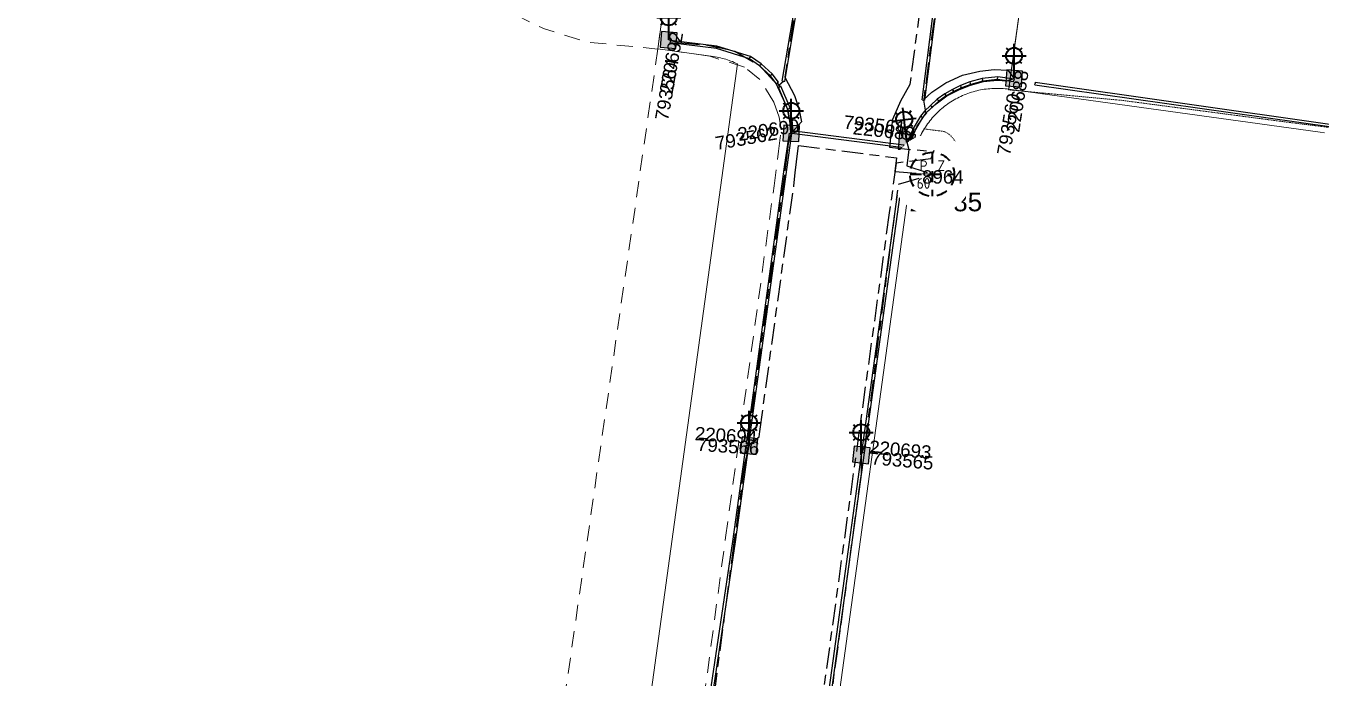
# Model space of a CAD drawing. Header units: metres. Extents: x 302931 to 308644, y 6253878 to 6257414.
# Drawn here: x 307155 to 307397.2, y 6255175.6 to 6255297.6 of the extents above; entities that cross this region are included whole.
import ezdxf
from ezdxf.enums import TextEntityAlignment as Align

# ---------------------------------------------------------------- set-up
doc = ezdxf.new("R2010")
doc.units = ezdxf.units.M
for name, pattern in [('Cable Exist UG', [8.2, 4, -1.2, 1.8, -1.2]), ('Dash', [5, 3, -2]), ('HIDDEN', [0.375, 0.25, -0.125]), ('HIDDEN2', [0.1875, 0.125, -0.0625])]:
    doc.linetypes.add(name, pattern=pattern)
doc.layers.get('0').update_dxf_attribs({"color": 6})
for name, color, linetype, lineweight in [('Cadastre Developer_SP_EXT', 9, 'Continuous', 5), ('Cadastre Land Parcels_SP_EXT', 9, 'Continuous', 5), ('Cadastre Other Property_SP_EXT', 9, 'HIDDEN', 5), ('Cadastre Roads_SP_EXT', 9, 'Continuous', 5)]:
    doc.layers.add(name, color=color, linetype=linetype, lineweight=lineweight)
for name, color, linetype in [('Duct_SP_EXT', 7, 'Continuous'), ('Equip_LV_EXT', 7, 'Continuous'), ('Equip_SL_EXT', 7, 'Continuous'), ('Equip_SP_SL_EXT', 7, 'Continuous'), ('Mains_HV_EXT', 7, 'Continuous'), ('Mains_SL_EXT', 7, 'Continuous'), ('Services_SP_EXT', 7, 'Continuous'), ('Sub_SP_EXT', 7, 'Continuous'), ('SupportsUG_SP_LV_SL_EXT', 7, 'Continuous'), ('Trench_SP_EXT', 7, 'Continuous')]:
    doc.layers.add(name, color=color, linetype=linetype)
doc.styles.add('COLUMN_LABEL', font='arial.ttf')
doc.styles.add('iecARIAL', font='arial.ttf', dxfattribs={"height": 2})
doc.styles.add('IESYMBOL1', font='isocp.shx')
doc.styles.add('POLE_LABEL', font='arial.ttf')
doc.styles.add('SLCP_LABEL', font='arial.ttf', dxfattribs={"height": 3.5})
doc.styles.get("Standard").update_dxf_attribs({"font": 'arial.ttf'})

# ---------------------------------------------------------------- blocks, each defined once
blk = doc.blocks.new('SUB_PADMOUNT_EXT')
for points in [[(0, 0), (-3.84, 1.92), (-3.84, -1.92)], [(0, 0), (3.84, 1.92), (3.84, -1.92)]]:
    blk.add_hatch(color=256).paths.add_polyline_path(points)
for p, q in [((3.84, 1.92), (-3.84, -1.92)), ((-3.84, 1.92), (3.84, -1.92))]:
    blk.add_line(p, q)
blk.add_lwpolyline([(-3.84, -1.92), (3.84, -1.92), (3.84, 1.92), (-3.84, 1.92)], close=True)
for tag, height, flags, p in [('ASSET_NUM', 3.5, 8, (2, 2)), ('STREET_CODE', 0.2, 9, (1.5, 0)), ('CONSTRUCTED_VOLTAGE', 0.2, 9, (1.5, -0.2)), ('OPERATING_VOLTAGE', 0.2, 9, (1.5, -0.6)), ('ORIENTATION', 0.2, 9, (1.5, -0.8)), ('OWNED_BY', 0.2, 9, (1.5, -1)), ('OPERATED_BY', 0.2, 9, (1.5, -1.2)), ('SECONDARY_VOLTAGE', 0.2, 9, (1.5, -1.6)), ('STATE', 0.2, 9, (1.5, -1.8)), ('SUBSTATION_TYPE', 0.2, 9, (1.5, -2.2)), ('NO_PHASES', 0.2, 9, (1.5, -0.4)), ('MAINTAINED_BY', 0.2, 9, (1.5, -1.4)), ('PARENT', 0.2, 9, (1.5, -2)), ('USAGE', 0.2, 9, (1.5, -2.4)), ('STREETNAME', 0.2, 9, (1.5, -3)), ('SUBURB', 0.2, 9, (1.5, -3.2)), ('Z', 0.2, 1, (1.5, -3.6)), ('LEGEND', 0.2, 9, (1.5, -2.6)), ('LOCATION', 0.2, 9, (1.5, -2.8)), ('NOTES', 0.2, 9, (1.5, -3.4))]:
    blk.add_attdef(tag, text='', height=height, dxfattribs=dict(flags=flags)).set_placement(p, align=Align.MIDDLE_LEFT)
blk = doc.blocks.new('COLUMN_EXT')
blk.add_hatch(color=256).paths.add_polyline_path([(-1.49, 1.48), (-1.49, -1.49), (1.48, -1.49), (1.48, 1.48)])
blk.add_lwpolyline([(-1.49, -1.49), (1.48, -1.49), (1.48, 1.48), (-1.49, 1.48)], close=True)
for tag, height, style, flags, p in [('ASSET_NUM', 2.5, 'COLUMN_LABEL', 8, (2, 2)), ('STRUCTURE_PLANT_NUMBER', 0.2, 'POLE_LABEL', 9, (1.81, 0.03)), ('STREET_CODE', 0.2, 'COLUMN_LABEL', 9, (1.81, -0.2))]:
    blk.add_attdef(tag, text='', height=height, dxfattribs=dict(style=style, flags=flags)).set_placement(p, align=Align.MIDDLE_LEFT)
at = {"flags": 1}
blk.add_attdef('Z', (1.81, -2.35), '', height=0.2, dxfattribs=at)
at = {"flags": 9}
for tag, p in [('COLUMN_TYPE', (1.81, -0.4)), ('OWNED_BY', (1.81, -0.6)), ('STATE', (1.81, -0.8)), ('USAGE', (1.81, -1)), ('STREETNAME', (1.81, -1.6)), ('SUBURB', (1.81, -1.8)), ('LEGEND', (1.81, -1.2)), ('LOCATION', (1.81, -1.4)), ('NOTES', (1.81, -2))]:
    blk.add_attdef(tag, text='', height=0.2, dxfattribs=at).set_placement(p, align=Align.MIDDLE_LEFT)
blk = doc.blocks.new('SL_LANTERN_EXT')
at = {"lineweight": 40}
for p, q in [((-1.46, 5.68), (-1.06, 5.28)), ((0, 1.97), (0, 6.47)), ((1.46, 5.68), (1.06, 5.28)), ((-2.25, 4.22), (2.25, 4.22)), ((-1.46, 2.76), (-1.06, 3.16)), ((0, 0), (0, 2.72)), ((1.46, 2.76), (1.06, 3.16))]:
    blk.add_line(p, q, dxfattribs=at)
blk.add_circle((0, 4.22), 1.5, dxfattribs=at)
at = {"style": 'iecARIAL', "flags": 8}
blk.add_attdef('ASSET_NUM', (1.5, 1.5), '', height=2.5, dxfattribs=at)
for tag, p, height, flags in [('OPERATING_VOLTAGE', (0.98, -1.65), 0.2, 9), ('ORIENTATION', (0.98, -1.85), 0.2, 9), ('OWNED_BY', (0.98, -2.05), 0.2, 9), ('STATE', (0.98, -2.25), 0.2, 9), ('CONSTRUCTED_VOLTAGE', (0.98, -0.65), 0.2, 9), ('CONTROL_TYPE', (0.98, -0.85), 0.2, 9), ('LANTERN_PURPOSE', (0.98, -1.05), 0.2, 9), ('LANTERN_TYPE', (0.98, -1.25), 0.2, 9), ('NO_PHASES', (0.98, -1.45), 0.2, 9), ('USAGE', (0.98, -2.45), 0.2, 9), ('LNUMBER', (2.18, -3.25), 2.5, 8), ('CEXIST', (0.98, -2.65), 0.2, 9), ('CNEW', (0.98, -2.85), 0.2, 9), ('CNUMBER', (0.98, -3.05), 0.2, 9), ('CREMOVE', (0.98, -3.25), 0.2, 9), ('CREPLACE', (0.98, -3.45), 0.2, 9), ('LKINGHEIGHT', (0.98, -3.65), 0.2, 9), ('LBRACKET', (0.98, -3.85), 0.2, 9), ('LBRACKETVOCAB', (0.98, -4.05), 0.2, 9), ('LCATEGORY', (0.98, -4.25), 0.2, 9), ('LCHARGE1', (0.98, -4.45), 0.2, 9), ('LCHARGE1PERCENT', (0.98, -4.65), 0.2, 9), ('LCHARGE2', (0.98, -4.85), 0.2, 9), ('LCHARGE2PERCENT', (0.98, -5.05), 0.2, 9), ('LCHARGE3', (0.98, -5.25), 0.2, 9), ('LCHARGE3PERCENT', (0.98, -5.45), 0.2, 9), ('LEXIST', (0.98, -5.65), 0.2, 9), ('LLAMP', (0.98, -5.85), 0.2, 9), ('LLAMPVOCAB', (0.98, -6.05), 0.2, 9), ('LMAST', (0.98, -6.25), 0.2, 9), ('LMASTVOCAB', (0.98, -6.45), 0.2, 9), ('LNEW', (0.98, -6.65), 0.2, 9), ('LANTNUMBER', (0.98, -6.85), 0.2, 9), ('LOUTREACH', (0.98, -7.25), 0.2, 9), ('LOUTREACHVOCAB', (0.98, -7.45), 0.2, 9), ('STREETNAME', (0.98, -9.25), 0.2, 9), ('SUBURB', (0.98, -9.45), 0.2, 1), ('LRATECODE', (0.98, -7.65), 0.2, 9), ('LREMOVE', (0.98, -7.85), 0.2, 9), ('LREPLACE', (0.98, -8.05), 0.2, 9), ('LTYPE', (0.98, -8.25), 0.2, 9), ('LTYPEVOCAB', (0.98, -8.45), 0.2, 9), ('LEGEND', (0.98, -8.65), 0.2, 9), ('LOCATION', (0.98, -8.85), 0.2, 9), ('NOTES', (0.98, -9.05), 0.2, 9)]:
    blk.add_attdef(tag, p, '', height=height, dxfattribs=dict(flags=flags))
blk = doc.blocks.new('CCP_EXT')
at = {"flags": 9}
blk.add_attdef('NOTES', text='', height=0.2, dxfattribs=at).set_placement((0, -2), align=Align.MIDDLE_LEFT)
blk.add_wipeout([(0, 0.57), (0.57, 0), (0, -0.57), (-0.57, 0)])
blk.add_lwpolyline([(-0.57, 0), (0, 0.57), (0.57, 0), (0, -0.57), (-0.57, 0)])
at = {"flags": 1}
blk.add_attdef('Z', (0, 0), '', height=0.2, dxfattribs=at)
at = {"flags": 9}
for tag, p in [('CCP_TYPE', (0, 0)), ('CONSTRUCTED_VOLTAGE', (0, -0.2)), ('OPERATING_VOLTAGE', (0, -0.6)), ('ORIENTATION', (0, -0.8)), ('OWNED_BY', (0, -1)), ('STATE', (0, -1.8)), ('NO_PHASES', (0, -0.4)), ('USAGE', (0, -1.2)), ('LEGEND', (0, -1.4)), ('LIFE_SUPPORT', (0, -1.6))]:
    blk.add_attdef(tag, text='', height=0.2, dxfattribs=at).set_placement(p, align=Align.MIDDLE_LEFT)
blk = doc.blocks.new('LV_UG_DFUSE_CLOSED_EXT')
for points in [[(1, 0), (0, 0)], [(5.04, 0.73), (2.16, -0.72)], [(5.05, -0.71), (2.16, 0.72)], [(6.2, 0.01), (7.2, 0.01)]]:
    blk.add_lwpolyline(points)
for centre in [(1.8, 0), (5.4, 0.01)]:
    blk.add_circle(centre, 0.8)
at = {"flags": 9}
for tag, p in [('ACTUAL_STATUS', (0, 0)), ('CONSTRUCTED_VOLTAGE', (0, -0.2)), ('OPERATING_VOLTAGE', (0, -0.6)), ('ORIENTATION', (0, -0.8)), ('STATE', (0, -1)), ('SWITCH_TYPE', (0, -1.2)), ('NO_PHASES', (0, -0.4)), ('USAGE', (0, -1.4)), ('NOTES', (0, -1.6))]:
    blk.add_attdef(tag, text='', height=0.2, dxfattribs=at).set_placement(p, align=Align.MIDDLE_LEFT)
at = {"flags": 1}
blk.add_attdef('Z', (0, 0), '', height=0.2, dxfattribs=at)
blk = doc.blocks.new('SLCP_ZELL_EXT')
blk.add_wipeout([(-0.24, 7.5), (-0.71, 7.47), (-1.17, 7.41), (-1.64, 7.32), (-2.09, 7.21), (-2.54, 7.06), (-2.98, 6.89), (-3.41, 6.69), (-3.82, 6.46), (-4.22, 6.21), (-4.6, 5.93), (-4.96, 5.63), (-5.31, 5.31), (-5.63, 4.96), (-5.93, 4.6), (-6.21, 4.22), (-6.46, 3.82), (-6.69, 3.41), (-6.89, 2.98), (-7.06, 2.54), (-7.21, 2.09), (-7.32, 1.64), (-7.41, 1.17), (-7.47, 0.71), (-7.5, 0.24), (-7.5, -0.24), (-7.47, -0.71), (-7.41, -1.17), (-7.32, -1.64), (-7.21, -2.09), (-7.06, -2.54), (-6.89, -2.98), (-6.69, -3.41), (-6.46, -3.82), (-6.21, -4.22), (-5.93, -4.6), (-5.63, -4.96), (-5.31, -5.31), (-4.96, -5.63), (-4.6, -5.93), (-4.22, -6.21), (-3.82, -6.46), (-3.41, -6.69), (-2.98, -6.89), (-2.54, -7.06), (-2.09, -7.21), (-1.64, -7.32), (-1.17, -7.41), (-0.71, -7.47), (-0.24, -7.5), (0.24, -7.5), (0.71, -7.47), (1.17, -7.41), (1.64, -7.32), (2.09, -7.21), (2.54, -7.06), (2.98, -6.89), (3.41, -6.69), (3.82, -6.46), (4.22, -6.21), (4.6, -5.93), (4.96, -5.63), (5.31, -5.31), (5.63, -4.96), (5.93, -4.6), (6.21, -4.22), (6.46, -3.82), (6.69, -3.41), (6.89, -2.98), (7.06, -2.54), (7.21, -2.09), (7.32, -1.64), (7.41, -1.17), (7.47, -0.71), (7.5, -0.24), (7.5, 0.24), (7.47, 0.71), (7.41, 1.17), (7.32, 1.64), (7.21, 2.09), (7.06, 2.54), (6.89, 2.98), (6.69, 3.41), (6.46, 3.82), (6.21, 4.22), (5.93, 4.6), (5.63, 4.96), (5.31, 5.31), (4.96, 5.63), (4.6, 5.93), (4.22, 6.21), (3.82, 6.46), (3.41, 6.69), (2.98, 6.89), (2.54, 7.06), (2.09, 7.21), (1.64, 7.32), (1.17, 7.41), (0.71, 7.47), (0.24, 7.5)])
at = {"linetype": 'Dash', "lineweight": 40, "ltscale": 0.7}
for p, q in [((0, 4.11), (0, -4.11)), ((-4.11, 0), (4.11, 0))]:
    blk.add_line(p, q, dxfattribs=at)
blk.add_circle((0, 0), 4.11, dxfattribs=at)
at = {"lineweight": 40, "style": 'IESYMBOL1'}
for s, p in [('P', (-1.6, 0)), ('Z', (1.7, 0)), ('60', (-1.61, -3.31))]:
    blk.add_text(s, height=2, dxfattribs=at).set_placement(p, align=Align.BOTTOM_CENTER)
at = {"style": 'SLCP_LABEL'}
for tag, height, flags, p in [('ASSET_NUM', 2.5, 8, (2, 2)), ('STREET_CODE', 0.2, 9, (0, -0.2))]:
    blk.add_attdef(tag, text='', height=height, dxfattribs=dict(at, flags=flags)).set_placement(p, align=Align.MIDDLE_LEFT)
at = {"flags": 1}
blk.add_attdef('Z', (0, 0), '', height=0.2, dxfattribs=at)
at = {"flags": 9}
for tag, p in [('CONSTRUCTED_VOLTAGE', (0, -0.4)), ('CONTROL_TYPE', (0, -0.6)), ('OPERATING_VOLTAGE', (0, -1)), ('ORIENTATION', (0, -1.2)), ('OWNED_BY', (0, -1.4)), ('STATE', (0, -2)), ('NO_PHASES', (0, -0.8)), ('USAGE', (0, -1.6)), ('LOCATION', (0, -1.8)), ('NOTES', (0, -2.2))]:
    blk.add_attdef(tag, text='', height=0.2, dxfattribs=at).set_placement(p, align=Align.MIDDLE_LEFT)

msp = doc.modelspace()

# ---------------------------------------------------------------- linework, layer by layer
at = {"layer": 'Cadastre Developer_SP_EXT', "linetype": 'Dash', "flags": 128}
msp.add_lwpolyline([(307273.18, 6255293.24), (307277.26, 6255322.96), (307270.43, 6255323.54), (307264.45, 6255324.25), (307260.33, 6255323.88), (307250.8, 6255322.81), (307239.23, 6255323.38), (307232.14, 6255324.29), (307188.67, 6255330.25), (307188.67, 6255330.25), (307187.22, 6255330.5), (307178.17, 6255331.76), (307171.67, 6255332.56), (307161.41, 6255334.19), (307149.23, 6255336.3), (307145.41, 6255338.61), (307141.2, 6255342.6), (307135.55, 6255347.79), (307129.68, 6255349.83), (307123.55, 6255350.48), (307115.22, 6255348.79), (307111.48, 6255346.25), (307107.27, 6255343.25), (307103.88, 6255339.13), (307100.9, 6255332.82), (307100.25, 6255326.91), (307101.49, 6255319.95), (307103.4, 6255315.65), (307107.02, 6255310.29), (307108.57, 6255302.08), (307108.47, 6255299.43), (307099.78, 6255234.62), (307098.81, 6255227.74), (307091.57, 6255171.98), (307089.03, 6255153.64), (307079.02, 6255079.3), (307074.91, 6255050.45), (307071.05, 6255020.4), (307069.97, 6255010.27), (307070.57, 6255000.85), (307072.38, 6254991.2), (307075.76, 6254981.66), (307080.22, 6254972.97), (307085.78, 6254965.13), (307093.14, 6254957.4), (307096.28, 6254954.27), (307102.79, 6254949.68), (307117.58, 6254939.12), (307155.38, 6254911.73), (307157.06, 6254910.66), (307157.06, 6254910.66), (307171.64, 6254929.13), (307170.23, 6254930.16), (307168.02, 6254931.75), (307141.05, 6254949.86), (307126.63, 6254959.28), (307116.01, 6254966.52), (307106.71, 6254973.4), (307100.68, 6254980.4), (307095.97, 6254988.36), (307092.11, 6254999.34), (307091.75, 6255011.65), (307092.59, 6255019.14), (307096.46, 6255047.98), (307104.66, 6255107.36), (307112.87, 6255169.27), (307121.08, 6255232.27), (307130.01, 6255297.32), (307130.73, 6255301.42), (307132.78, 6255306.25), (307136.89, 6255310.35), (307139.78, 6255312.28), (307143.89, 6255313.49), (307152.7, 6255313.25), (307172.49, 6255310.47), (307238.08, 6255302.08), (307245.56, 6255300.15), (307251.96, 6255297.01), (307260.04, 6255294.55), (307273.18, 6255293.24)], close=True, dxfattribs=at)
at = {"layer": 'Cadastre Developer_SP_EXT', "linetype": 'Dash'}
msp.add_lwpolyline([(307281.78, 6255171.62), (307285.86, 6255201.93), (307294.93, 6255267.66), (307295.78, 6255274.15), (307296.24, 6255278.14), (307295.85, 6255280.5), (307294.86, 6255283.31), (307292.27, 6255287.54), (307289.39, 6255289.89), (307282.91, 6255291.92), (307273.18, 6255293.26), (307250.28, 6255133.84)], dxfattribs=at)
at = {"layer": 'Cadastre Land Parcels_SP_EXT', "linetype": 'Continuous'}
for points in [[(307258.6, 6255075.96), (307288.08, 6255290.48), (307287.77, 6255290.62), (307287.47, 6255290.76), (307287.16, 6255290.89), (307286.84, 6255291.01), (307286.53, 6255291.13), (307286.21, 6255291.23), (307285.89, 6255291.33), (307285.57, 6255291.43), (307285.24, 6255291.51), (307284.92, 6255291.59), (307284.59, 6255291.66), (307284.26, 6255291.73), (307283.93, 6255291.78), (307283.59, 6255291.83), (307273.18, 6255293.26), (307277.26, 6255322.96)], [(307400.81, 6255304.55), (307342.52, 6255312.46), (307338.85, 6255285.73), (307397.09, 6255277.69), (307397.9, 6255277.58)], [(307397.9, 6255277.58), (307397.09, 6255277.69), (307338.85, 6255285.73), (307338.5, 6255285.78), (307338.14, 6255285.81), (307337.79, 6255285.85), (307337.44, 6255285.87), (307337.08, 6255285.88), (307336.73, 6255285.89), (307336.37, 6255285.89), (307336.02, 6255285.88), (307335.66, 6255285.86), (307335.31, 6255285.84), (307334.95, 6255285.81), (307334.6, 6255285.77), (307334.25, 6255285.72), (307333.9, 6255285.66), (307333.55, 6255285.6), (307333.2, 6255285.53), (307332.86, 6255285.45), (307332.51, 6255285.36), (307332.17, 6255285.27), (307331.83, 6255285.17), (307331.49, 6255285.06), (307331.16, 6255284.94), (307330.83, 6255284.82), (307330.5, 6255284.68), (307330.17, 6255284.55), (307329.85, 6255284.4), (307329.53, 6255284.25), (307329.21, 6255284.09), (307328.9, 6255283.92), (307328.59, 6255283.74), (307328.29, 6255283.56), (307327.99, 6255283.37), (307327.69, 6255283.18), (307327.4, 6255282.98), (307327.11, 6255282.77), (307326.83, 6255282.56), (307326.55, 6255282.34), (307326.28, 6255282.11), (307326.01, 6255281.88), (307325.75, 6255281.64), (307325.49, 6255281.4), (307325.24, 6255281.15), (307324.99, 6255280.89), (307324.75, 6255280.63), (307324.52, 6255280.37), (307324.29, 6255280.1), (307324.07, 6255279.82), (307323.85, 6255279.54), (307323.64, 6255279.25), (307323.44, 6255278.96), (307323.24, 6255278.67), (307323.05, 6255278.37), (307322.87, 6255278.07), (307322.69, 6255277.76), (307322.52, 6255277.45), (307322.36, 6255277.13), (307322.2, 6255276.81), (307322.05, 6255276.49), (307321.91, 6255276.17), (307321.78, 6255275.84), (307321.65, 6255275.51), (307321.53, 6255275.18), (307321.42, 6255274.84), (307321.32, 6255274.5), (307321.22, 6255274.16), (307321.13, 6255273.82), (307321.05, 6255273.47), (307320.98, 6255273.13), (307320.91, 6255272.78), (307320.85, 6255272.43), (307320.8, 6255272.08), (307319.45, 6255262.18), (307293.11, 6255071.19)]]:
    msp.add_lwpolyline(points, dxfattribs=at)
at = {"layer": 'Cadastre Other Property_SP_EXT', "linetype": 'HIDDEN2'}
msp.add_lwpolyline([(307719.06, 6255259.1), (307533.56, 6255284.42), (307500.22, 6255288.96), (307421.6, 6255299.77), (307404.06, 6255304.04), (307342.52, 6255312.46), (307338.78, 6255285.62), (307359.93, 6255283.66), (307391.03, 6255279.56), (307430.79, 6255274.6), (307497.25, 6255266.86), (307516.26, 6255265.33), (307546.6, 6255261.65)], dxfattribs=at)
at = {"layer": 'Cadastre Roads_SP_EXT', "linetype": 'Continuous'}
msp.add_lwpolyline([(307277.26, 6255322.96), (307273.18, 6255293.26), (307283.59, 6255291.83), (307283.93, 6255291.78), (307284.26, 6255291.73), (307284.59, 6255291.66), (307284.92, 6255291.59), (307285.24, 6255291.51), (307285.57, 6255291.43), (307285.89, 6255291.33), (307286.21, 6255291.23), (307286.53, 6255291.13), (307286.84, 6255291.01), (307287.16, 6255290.89), (307287.47, 6255290.76), (307287.77, 6255290.62), (307288.08, 6255290.48), (307258.6, 6255075.96)], dxfattribs=at)
at = {"layer": 'Duct_SP_EXT'}
for p, q in [((307296.46, 6255287.25), (307302.59, 6255323.71)), ((307296.93, 6255287.17), (307303.06, 6255323.63)), ((307322.64, 6255283.75), (307326.84, 6255316.97)), ((307323.12, 6255283.69), (307327.32, 6255316.91)), ((307275.52, 6255294.4), (307275.55, 6255294.63)), ((307284.13, 6255293.34), (307275.52, 6255294.4)), ((307275.58, 6255294.87), (307275.55, 6255294.63)), ((307284.23, 6255293.81), (307275.58, 6255294.87)), ((307284.13, 6255293.34), (307284.18, 6255293.58)), ((307284.23, 6255293.81), (307284.18, 6255293.58)), ((307290.53, 6255291.87), (307284.23, 6255293.81)), ((307290.32, 6255291.43), (307284.13, 6255293.34)), ((307290.32, 6255291.43), (307290.42, 6255291.65)), ((307292.23, 6255290.13), (307290.32, 6255291.43)), ((307290.53, 6255291.87), (307290.42, 6255291.65)), ((307292.53, 6255290.51), (307290.53, 6255291.87)), ((307292.23, 6255290.13), (307292.38, 6255290.32)), ((307294.22, 6255288.29), (307292.23, 6255290.13)), ((307292.53, 6255290.51), (307292.38, 6255290.32)), ((307294.58, 6255288.61), (307292.53, 6255290.51)), ((307294.22, 6255288.29), (307294.4, 6255288.45)), ((307295.36, 6255286.77), (307294.22, 6255288.29)), ((307294.58, 6255288.61), (307294.4, 6255288.45)), ((307295.74, 6255287.06), (307294.58, 6255288.61)), ((307295.36, 6255286.77), (307295.55, 6255286.92)), ((307295.74, 6255287.06), (307295.55, 6255286.92)), ((307296.21, 6255286.28), (307295.99, 6255286.19)), ((307297.92, 6255282.23), (307296.21, 6255286.28)), ((307296.46, 6255287.25), (307296.7, 6255287.21)), ((307296.93, 6255287.17), (307296.7, 6255287.21)), ((307329.79, 6255286.41), (307328.33, 6255285.7)), ((307331.56, 6255287.11), (307329.79, 6255286.41)), ((307329.79, 6255286.41), (307329.88, 6255286.19)), ((307331.71, 6255286.65), (307329.98, 6255285.97)), ((307333.86, 6255287.74), (307331.56, 6255287.11)), ((307331.56, 6255287.11), (307331.63, 6255286.88)), ((307331.71, 6255286.65), (307331.63, 6255286.88)), ((307333.95, 6255287.27), (307331.71, 6255286.65)), ((307336.75, 6255288.05), (307333.86, 6255287.74)), ((307333.86, 6255287.74), (307333.9, 6255287.5)), ((307333.95, 6255287.27), (307333.9, 6255287.5)), ((307336.74, 6255287.57), (307333.95, 6255287.27)), ((307336.75, 6255288.05), (307336.74, 6255287.81)), ((307336.74, 6255287.57), (307336.74, 6255287.81)), ((307339.74, 6255287.12), (307336.74, 6255287.57)), ((307339.81, 6255287.6), (307336.75, 6255288.05)), ((307339.74, 6255287.12), (307339.78, 6255287.36)), ((307339.81, 6255287.6), (307339.78, 6255287.36)), ((307343.72, 6255286.58), (307343.76, 6255286.82)), ((307343.72, 6255286.58), (307399.26, 6255278.69)), ((307343.79, 6255287.06), (307343.76, 6255286.82)), ((307343.79, 6255287.06), (307399.3, 6255279.17)), ((307295.77, 6255286.09), (307295.99, 6255286.19)), ((307297.46, 6255282.09), (307295.77, 6255286.09)), ((307325.46, 6255283.89), (307324.18, 6255282.72)), ((307326.86, 6255284.9), (307325.46, 6255283.89)), ((307325.46, 6255283.89), (307325.61, 6255283.7)), ((307327.12, 6255284.49), (307325.77, 6255283.52)), ((307328.33, 6255285.7), (307326.86, 6255284.9)), ((307326.86, 6255284.9), (307326.99, 6255284.7)), ((307327.12, 6255284.49), (307326.99, 6255284.7)), ((307328.55, 6255285.28), (307327.12, 6255284.49)), ((307328.33, 6255285.7), (307328.44, 6255285.49)), ((307328.55, 6255285.28), (307328.44, 6255285.49)), ((307329.98, 6255285.97), (307328.55, 6255285.28)), ((307329.98, 6255285.97), (307329.88, 6255286.19)), ((307297.46, 6255282.09), (307297.69, 6255282.16)), ((307297.91, 6255279.4), (307297.46, 6255282.09)), ((307297.92, 6255282.23), (307297.69, 6255282.16)), ((307298.39, 6255279.45), (307297.92, 6255282.23)), ((307323.04, 6255281.63), (307322.29, 6255280.69)), ((307322.64, 6255283.75), (307322.88, 6255283.72)), ((307323.12, 6255283.69), (307322.88, 6255283.72)), ((307323.04, 6255281.63), (307323.23, 6255281.47)), ((307324.18, 6255282.72), (307323.06, 6255281.65)), ((307323.06, 6255281.65), (307323.23, 6255281.47)), ((307323.4, 6255281.3), (307323.23, 6255281.47)), ((307323.42, 6255281.32), (307323.23, 6255281.47)), ((307324.51, 6255282.37), (307323.4, 6255281.3)), ((307324.18, 6255282.72), (307324.35, 6255282.55)), ((307324.51, 6255282.37), (307324.35, 6255282.55)), ((307325.77, 6255283.52), (307324.51, 6255282.37)), ((307325.77, 6255283.52), (307325.61, 6255283.7)), ((307297.91, 6255279.4), (307298.15, 6255279.43)), ((307297.97, 6255278.13), (307297.91, 6255279.4)), ((307298.39, 6255279.45), (307298.15, 6255279.43)), ((307298.45, 6255278.15), (307298.39, 6255279.45)), ((307322.29, 6255280.69), (307320.94, 6255278.4)), ((307322.69, 6255280.42), (307321.37, 6255278.18)), ((307322.29, 6255280.69), (307322.49, 6255280.56)), ((307322.69, 6255280.42), (307322.49, 6255280.56)), ((307323.42, 6255281.32), (307322.69, 6255280.42)), ((307296.9, 6255271.25), (307297.79, 6255277.51)), ((307297.37, 6255271.18), (307298.26, 6255277.44)), ((307297.79, 6255277.51), (307298.02, 6255277.47)), ((307297.97, 6255278.13), (307298.21, 6255278.14)), ((307298.26, 6255277.44), (307298.02, 6255277.47)), ((307298.45, 6255278.15), (307298.21, 6255278.14)), ((307298.22, 6255277.53), (307298.25, 6255277.77)), ((307298.22, 6255277.53), (307319.11, 6255274.85)), ((307298.28, 6255278.01), (307298.25, 6255277.77)), ((307298.28, 6255278.01), (307319.17, 6255275.33)), ((307320.94, 6255278.4), (307319.92, 6255275.97)), ((307321.37, 6255278.18), (307320.36, 6255275.79)), ((307320.94, 6255278.4), (307321.15, 6255278.29)), ((307321.37, 6255278.18), (307321.15, 6255278.29)), ((307319.11, 6255274.85), (307319.14, 6255275.09)), ((307319.17, 6255275.33), (307319.14, 6255275.09)), ((307319.92, 6255275.97), (307320.14, 6255275.88)), ((307320.36, 6255275.79), (307320.14, 6255275.88)), ((307289.75, 6255219.44), (307296.9, 6255271.25)), ((307290.22, 6255219.38), (307297.37, 6255271.18)), ((307296.9, 6255271.25), (307297.13, 6255271.21)), ((307297.37, 6255271.18), (307297.13, 6255271.21)), ((307311.37, 6255217.8), (307318.57, 6255270.09)), ((307311.84, 6255217.74), (307319.05, 6255270.02)), ((307318.57, 6255270.09), (307318.81, 6255270.06)), ((307319.05, 6255270.02), (307318.81, 6255270.06)), ((307287.22, 6255201.14), (307289.71, 6255219.15)), ((307287.7, 6255201.07), (307290.18, 6255219.09)), ((307289.71, 6255219.15), (307289.95, 6255219.12)), ((307289.75, 6255219.44), (307289.99, 6255219.41)), ((307290.18, 6255219.09), (307289.95, 6255219.12)), ((307290.22, 6255219.38), (307289.99, 6255219.41)), ((307304.75, 6255169.84), (307311.37, 6255217.8)), ((307305.23, 6255169.77), (307311.84, 6255217.74)), ((307311.37, 6255217.8), (307311.6, 6255217.77)), ((307311.37, 6255217.8), (307311.6, 6255217.77)), ((307311.84, 6255217.74), (307311.6, 6255217.77)), ((307311.84, 6255217.74), (307311.6, 6255217.77)), ((307282.72, 6255170.97), (307287.22, 6255201.14)), ((307283.2, 6255170.91), (307287.7, 6255201.07)), ((307287.22, 6255201.14), (307287.46, 6255201.1)), ((307287.7, 6255201.07), (307287.46, 6255201.1))]:
    msp.add_line(p, q, dxfattribs=at)
at = {"layer": 'Mains_SL_EXT', "linetype": 'Cable Exist UG'}
for points in [[(307307.8, 6255347.84), (307309.22, 6255346.14), (307307.24, 6255331.89), (307305.5, 6255326.7), (307303.94, 6255324.59), (307302.42, 6255322.9), (307296.91, 6255287.97), (307298.75, 6255284.58), (307299.56, 6255282.16), (307300.03, 6255279.62), (307298.15, 6255277.49)], [(307343.88, 6255310.24), (307341.01, 6255308.95), (307341.01, 6255308.95), (307338.01, 6255309.04), (307333.56, 6255310.07), (307330.38, 6255311.77), (307326.95, 6255315.12), (307322.91, 6255283.81), (307324.43, 6255285.2), (307327.06, 6255286.96), (307330.17, 6255288.35), (307333.42, 6255289.14), (307336.08, 6255289.43), (307338.64, 6255289.29), (307339.82, 6255287.76)], [(307275.22, 6255294.96), (307277, 6255294.46), (307282.47, 6255294), (307287.56, 6255292.88), (307292.16, 6255290.21), (307295.26, 6255286.84), (307297.53, 6255282.02), (307298.15, 6255277.49)], [(307298.15, 6255277.49), (307297.58, 6255275.64), (307297.58, 6255275.64), (307297.43, 6255274.43), (307296.86, 6255269.73), (307290.26, 6255221.99), (307290.08, 6255220.36), (307290.25, 6255219.1)], [(307290.25, 6255219.1), (307289.47, 6255215.94), (307287.41, 6255200.94), (307287.41, 6255200.94), (307281.78, 6255157.91), (307281.37, 6255154.78)], [(307302.34, 6255152.81), (307303.22, 6255155.94), (307305.26, 6255169.38), (307305.26, 6255169.38), (307311.25, 6255213.83), (307311.25, 6255217.34)]]:
    msp.add_lwpolyline(points, dxfattribs=at)
at = {"layer": 'Trench_SP_EXT', "linetype": 'Cable Exist UG'}
for points in [[(307295.99, 6255286.23), (307295.55, 6255286.92)], [(307295.82, 6255286.51), (307296.7, 6255287.25)], [(307322.88, 6255283.72), (307323.23, 6255281.47)], [(307318.81, 6255270.06), (307319.1, 6255271.96), (307319.52, 6255273.93), (307320.21, 6255275.72)], [(307319.14, 6255275.09), (307322.97, 6255274.36)]]:
    msp.add_lwpolyline(points, dxfattribs=at)

# ---------------------------------------------------------------- block references
at = {"layer": 'Equip_LV_EXT'}
for p, rotation in [((307324.11, 6255274.15), 146.000125429543), ((307324.36, 6255273.71), 204.1849339265137)]:
    msp.add_blockref('LV_UG_DFUSE_CLOSED_EXT', p, dxfattribs=dict(at, rotation=rotation))
at = {"layer": 'Equip_SP_SL_EXT'}
ref = msp.add_blockref('SL_LANTERN_EXT', (307275.22, 6255294.96), dxfattribs=at)
ref.add_attrib('ASSET_NUM', '220692', dxfattribs={"layer": '0', "height": 2.5, "rotation": 80.0223, "style": 'iecARIAL'}).set_placement((307276.72, 6255296.46), align=Align.MIDDLE_RIGHT)
ref = msp.add_blockref('SL_LANTERN_EXT', (307339.82, 6255287.76), dxfattribs=at)
ref.add_attrib('ASSET_NUM', '220688', dxfattribs={"layer": '0', "height": 2.5, "rotation": 81.2071, "style": 'iecARIAL'}).set_placement((307341.32, 6255289.26), align=Align.MIDDLE_RIGHT)
ref = msp.add_blockref('SL_LANTERN_EXT', (307298.15, 6255277.49), dxfattribs=at)
ref.add_attrib('ASSET_NUM', '220690', dxfattribs={"layer": '0', "height": 2.5, "rotation": 8.4711, "style": 'iecARIAL'}).set_placement((307299.65, 6255278.99), align=Align.MIDDLE_RIGHT)
ref = msp.add_blockref('SL_LANTERN_EXT', (307319.77, 6255275.85), dxfattribs=dict(at, rotation=6.912049944096906))
ref.add_attrib('ASSET_NUM', '220689', dxfattribs={"layer": '0', "height": 2.5, "rotation": 354.0268, "style": 'iecARIAL'}).set_placement((307321.27, 6255277.35), align=Align.MIDDLE_RIGHT)
ref = msp.add_blockref('SL_LANTERN_EXT', (307290.25, 6255219.1), dxfattribs=at)
ref.add_attrib('ASSET_NUM', '220694', dxfattribs={"layer": '0', "height": 2.5, "rotation": 356.2255, "style": 'iecARIAL'}).set_placement((307291.75, 6255220.6), align=Align.MIDDLE_RIGHT)
ref = msp.add_blockref('SL_LANTERN_EXT', (307311.24, 6255217.35), dxfattribs=at)
ref.add_attrib('ASSET_NUM', '220693', dxfattribs={"layer": '0', "height": 2.5, "rotation": 354.8461, "style": 'iecARIAL'}).set_placement((307312.74, 6255218.85), align=Align.MIDDLE_LEFT)
at = {"layer": 'Sub_SP_EXT'}
ref = msp.add_blockref('SUB_PADMOUNT_EXT', (307324.86, 6255274.08), dxfattribs=at)
ref.add_attrib('ASSET_NUM', '27085', dxfattribs={"layer": '0', "height": 3.5}).set_placement((307320.26, 6255266.41), align=Align.TOP_LEFT)
at = {"layer": 'SupportsUG_SP_LV_SL_EXT'}
ref = msp.add_blockref('COLUMN_EXT', (307275.22, 6255294.96), dxfattribs=dict(at, rotation=355.2424119062543))
ref.add_attrib('ASSET_NUM', '793564', dxfattribs={"layer": '0', "height": 2.5, "rotation": 80.0223, "style": 'COLUMN_LABEL'}).set_placement((307274.64, 6255291.65), align=Align.TOP_RIGHT)
ref = msp.add_blockref('COLUMN_EXT', (307339.82, 6255287.76), dxfattribs=dict(at, rotation=355.5441742258575))
ref.add_attrib('ASSET_NUM', '793560', dxfattribs={"layer": '0', "height": 2.5, "rotation": 80.1861, "style": 'COLUMN_LABEL'}).set_placement((307339.8, 6255284.91), align=Align.MIDDLE_RIGHT)
ref = msp.add_blockref('COLUMN_EXT', (307298.15, 6255277.49), dxfattribs=dict(at, rotation=357.447563651343))
ref.add_attrib('ASSET_NUM', '793562', dxfattribs={"layer": '0', "height": 2.5, "rotation": 10.0029, "style": 'COLUMN_LABEL'}).set_placement((307295.2, 6255278.83), align=Align.TOP_RIGHT)
ref = msp.add_blockref('COLUMN_EXT', (307319.77, 6255275.85), dxfattribs=dict(at, rotation=265.2372918011315))
ref.add_attrib('ASSET_NUM', '793561', dxfattribs={"layer": '0', "height": 2.5, "rotation": 354.3541, "style": 'COLUMN_LABEL'}).set_placement((307319.57, 6255278.49), align=Align.MIDDLE_RIGHT)
ref = msp.add_blockref('COLUMN_EXT', (307290.25, 6255219.06), dxfattribs=dict(at, rotation=83.41805529640033))
ref.add_attrib('ASSET_NUM', '793566', dxfattribs={"layer": '0', "height": 2.5, "rotation": 356.0202, "style": 'COLUMN_LABEL'}).set_placement((307292.25, 6255219.81), align=Align.TOP_RIGHT)
ref = msp.add_blockref('COLUMN_EXT', (307311.24, 6255217.35), dxfattribs=dict(at, rotation=83.77417083792109))
ref.add_attrib('ASSET_NUM', '793565', dxfattribs={"layer": '0', "height": 2.5, "rotation": 354.8461, "style": 'COLUMN_LABEL'}).set_placement((307313.24, 6255218.1), align=Align.TOP_LEFT)

# ---------------------------------------------------------------- next in the draw order: block references
at = {"layer": 'Services_SP_EXT'}
msp.add_blockref('CCP_EXT', (307329.09, 6255270.71), dxfattribs=at)

# ---------------------------------------------------------------- next in the draw order: linework, layer by layer
at = {"layer": 'Cadastre Other Property_SP_EXT', "linetype": 'HIDDEN2'}
msp.add_lwpolyline([(307320.68, 6255271.07), (307325.38, 6255270.48), (307325.38, 6255270.48, 0.414323), (307329.03, 6255273.02), (307329.03, 6255273.02), (307329.17, 6255274.11), (307329.17, 6255274.11, 0.332274), (307326.61, 6255277.85), (307326.61, 6255277.85), (307322.97, 6255278.32), (307321.81, 6255275.99), (307321.06, 6255273.62), (307320.68, 6255271.07)], format="xyb", close=True, dxfattribs=at)
at = {"layer": 'Cadastre Roads_SP_EXT', "linetype": 'Continuous'}
msp.add_lwpolyline([(307293.11, 6255071.19), (307319.45, 6255262.18), (307320.8, 6255272.08), (307320.85, 6255272.43), (307320.91, 6255272.78), (307320.98, 6255273.13), (307321.05, 6255273.47), (307321.13, 6255273.82), (307321.22, 6255274.16), (307321.32, 6255274.5), (307321.42, 6255274.84), (307321.53, 6255275.18), (307321.65, 6255275.51), (307321.78, 6255275.84), (307321.91, 6255276.17), (307322.05, 6255276.49), (307322.2, 6255276.81), (307322.36, 6255277.13), (307322.52, 6255277.45), (307322.69, 6255277.76), (307322.87, 6255278.07), (307323.05, 6255278.37), (307323.24, 6255278.67), (307323.44, 6255278.96), (307323.64, 6255279.25), (307323.85, 6255279.54), (307324.07, 6255279.82), (307324.29, 6255280.1), (307324.52, 6255280.37), (307324.75, 6255280.63), (307324.99, 6255280.89), (307325.24, 6255281.15), (307325.49, 6255281.4), (307325.75, 6255281.64), (307326.01, 6255281.88), (307326.28, 6255282.11), (307326.55, 6255282.34), (307326.83, 6255282.56), (307327.11, 6255282.77), (307327.4, 6255282.98), (307327.69, 6255283.18), (307327.99, 6255283.37), (307328.29, 6255283.56), (307328.59, 6255283.74), (307328.9, 6255283.92), (307329.21, 6255284.09), (307329.53, 6255284.25), (307329.85, 6255284.4), (307330.17, 6255284.55), (307330.5, 6255284.68), (307330.83, 6255284.82), (307331.16, 6255284.94), (307331.49, 6255285.06), (307331.83, 6255285.17), (307332.17, 6255285.27), (307332.51, 6255285.36), (307332.86, 6255285.45), (307333.2, 6255285.53), (307333.55, 6255285.6), (307333.9, 6255285.66), (307334.25, 6255285.72), (307334.6, 6255285.77), (307334.95, 6255285.81), (307335.31, 6255285.84), (307335.66, 6255285.86), (307336.02, 6255285.88), (307336.37, 6255285.89), (307336.73, 6255285.89), (307337.08, 6255285.88), (307337.44, 6255285.87), (307337.79, 6255285.85), (307338.14, 6255285.81), (307338.5, 6255285.78), (307338.85, 6255285.73), (307342.52, 6255312.46)], dxfattribs=at)
at = {"layer": 'Services_SP_EXT'}
msp.add_lwpolyline([(307329.09, 6255270.71), (307324.89, 6255274)], dxfattribs=at)

# ---------------------------------------------------------------- next in the draw order: block references
at = {"layer": 'Equip_LV_EXT', "rotation": 321.9456924208144}
msp.add_blockref('LV_UG_DFUSE_CLOSED_EXT', (307325.43, 6255273.58), dxfattribs=at)

# ---------------------------------------------------------------- next in the draw order: block references
at = {"layer": 'Equip_SL_EXT'}
ref = msp.add_blockref('SLCP_ZELL_EXT', (307324.5, 6255269.83), dxfattribs=at)
ref.add_attrib('ASSET_NUM', '8964', dxfattribs={"layer": '0', "height": 2.5, "style": 'SLCP_LABEL'}).set_placement((307326.5, 6255270.58), align=Align.TOP_CENTER)

# ---------------------------------------------------------------- next in the draw order: linework, layer by layer
at = {"layer": 'Mains_HV_EXT', "linetype": 'Cable Exist UG'}
for points in [[(307425.27, 6255296.14), (307420.14, 6255297.03), (307415.18, 6255298.26), (307408.95, 6255299.98), (307403.71, 6255301.07), (307346.59, 6255308.9), (307342.82, 6255307.51), (307337.88, 6255308.05), (307331.26, 6255310.04), (307331.26, 6255310.04), (307327.53, 6255312.9), (307324.43, 6255317.47), (307320.32, 6255286.6), (307320.32, 6255286.6), (307318.57, 6255283.49), (307317.06, 6255280.05), (307316.89, 6255278.59), (307316.49, 6255274.87), (307324.86, 6255274.08)], [(307324.79, 6255274.26), (307324.25, 6255272.74), (307317.76, 6255271.93), (307317.76, 6255271.93), (307316.47, 6255262.59), (307290.13, 6255071.61)]]:
    msp.add_lwpolyline(points, dxfattribs=at)
at = {"layer": 'Mains_SL_EXT', "linetype": 'Cable Exist UG'}
for points in [[(307319.77, 6255275.85), (307320.76, 6255276.96), (307321.7, 6255278.8), (307323.45, 6255281.38), (307325.24, 6255283.01), (307327.26, 6255284.49), (307329.64, 6255285.67), (307331.65, 6255286.5), (307334.13, 6255287.16), (307336.64, 6255287.42), (307338.46, 6255287.3), (307339.82, 6255287.76)], [(307289.93, 6255219.06), (307292.13, 6255220.75), (307292.13, 6255220.75), (307292.25, 6255221.75), (307298.61, 6255267.64), (307298.89, 6255270.12), (307299.15, 6255272.17), (307299.48, 6255275.22), (307317.84, 6255272.91), (307317.52, 6255270.35), (307324.5, 6255269.83)], [(307319.77, 6255275.85), (307320.12, 6255274.48), (307319.79, 6255271.39), (307324.5, 6255269.83)], [(307311.24, 6255217.35), (307311.95, 6255219.24), (307311.95, 6255219.24), (307318.22, 6255268), (307324.5, 6255269.83)]]:
    msp.add_lwpolyline(points, dxfattribs=at)

doc.saveas('drawing.dxf')
